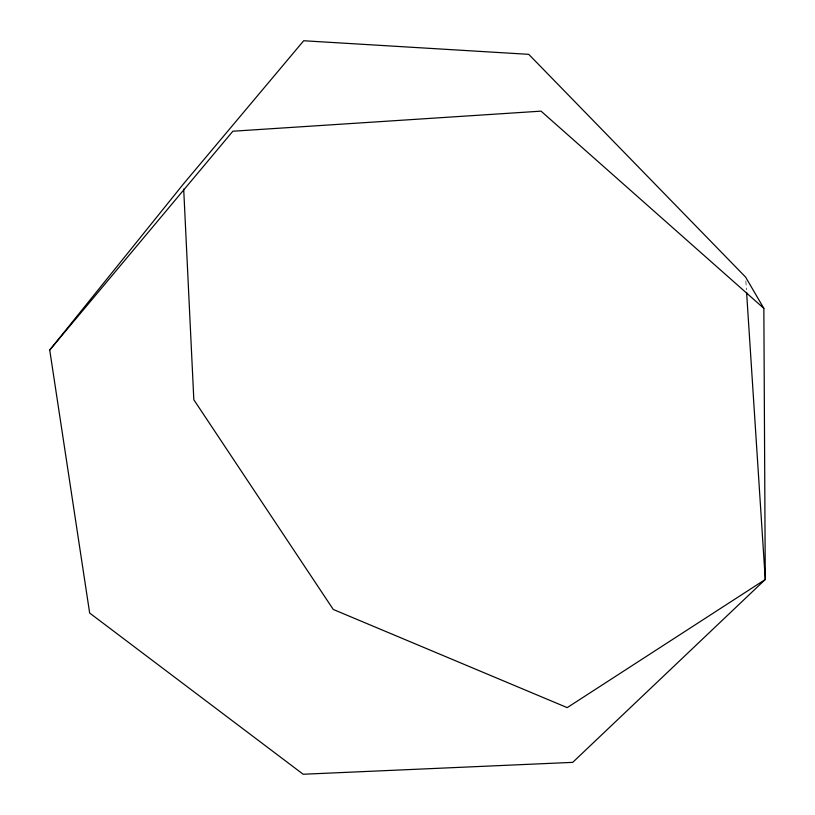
<?xml version="1.0" encoding="UTF-8"?>
<svg xmlns="http://www.w3.org/2000/svg" width="815" height="815" viewBox="0 0 815 815"><rect width="100%" height="100%" fill="white"/><g stroke="black" fill="none" stroke-linecap="round" stroke-linejoin="round"><path stroke-width="0.61" stroke-dasharray="4.08 3.06" d="M745.847 280.92L746.428 289.814"/><path stroke-width="1.22" d="M49.725 350.043L183.446 183.946L303.689 40.75L528.752 54.34L745.603 277.11L763.849 308.355L765.275 579.485L572.721 762.361L303.18 774.25L89.66 613.053L49.725 350.043L232.866 131.225L541.058 111.146L763.849 308.355M746.591 292.361L765.275 579.485L567.209 707.624L333.264 609.457L193.827 399.747L183.691 189.029"/></g></svg>
